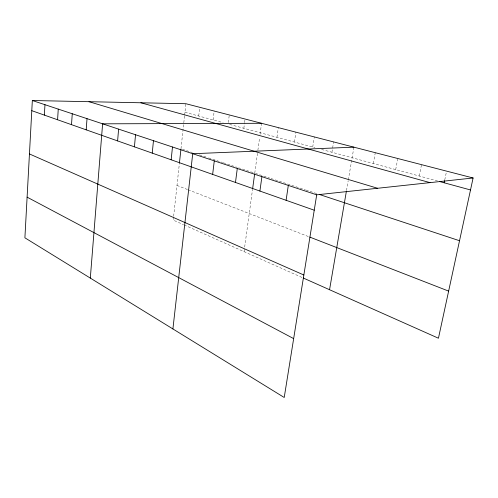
<?xml version="1.0" encoding="UTF-8"?>
<svg xmlns="http://www.w3.org/2000/svg" width="498" height="498" viewBox="0 0 498 498"><rect width="100%" height="100%" fill="white"/><g stroke="black" fill="none" stroke-linecap="round" stroke-linejoin="round"><path stroke-width="0.37" stroke-dasharray="2.49 1.87" d="M173.559 217.01L173.223 220.091L183.494 224.666M173.64 216.244L179.317 164.054M180.973 148.784L184.534 116.071M184.615 115.306L185.872 103.715M198.733 116.015L199.729 107.294M213.119 119.931L214.177 111.035M228.333 122.502L229.273 114.938M243.839 128.291L244.493 123.292M244.586 122.583L245.053 119.016M244.039 251.633L244.562 247.823M244.667 247.064L252.467 189.912M257.46 153.328L254.758 173.142L238.685 167.832M257.877 150.284L259.645 137.33M260.062 134.279L261.562 123.286M276.95 137.299L278.332 127.625M294.418 142.048L295.893 132.163M312.725 147.028L314.306 136.925M331.936 152.257L333.623 141.918M346.508 190.535L348.208 180.625M348.332 179.859L353.922 147.171M373.338 163.518L375.28 152.693M395.692 169.6L397.778 158.507M419.272 176.018L421.507 164.645M444.77 179.871L446.276 172.582M184.945 112.262L223.135 122.657M229.64 124.425L314.941 147.632M321.59 149.444L437.58 180.998M182.399 149.257L192.365 152.544M199.437 154.878L207.193 157.436M208.6 157.903L222.581 162.516M223.316 162.759L237.222 167.353M255.462 173.372L269.648 178.054M271.068 178.527L305.293 189.819M306.009 190.055L316.821 193.629M176.989 185.437L187.46 189.508M188.157 189.782L308.443 236.575M184.179 224.971L302.61 277.722"/><path stroke-width="0.75" d="M473.1 177.985L185.872 103.715L32.339 100.515L24.9 237.814L284.221 397.485L316.703 194.83L473.1 177.985L438.445 338.229L303.294 278.027M44.359 115.106L44.969 104.704M57.581 119.769L58.26 109.112M71.507 124.674L72.26 113.756M86.191 129.847L87.019 118.655M90.312 278.096L102.613 123.828L261.562 123.286M117.603 140.915L118.611 129.131M134.423 146.848L135.537 134.746M152.239 153.123L153.465 140.691M171.144 159.783L172.495 147.003M179.398 163.294L180.892 149.549M172.906 328.948L192.726 153.714L353.922 147.171M212.64 174.406L214.283 160.86M235.479 182.455L237.291 168.492M252.573 189.147L254.652 173.902M259.906 191.064L261.911 176.659M286.095 200.289L288.317 185.412M329.558 289.724L346.378 191.3M444.172 182.791L444.621 180.6M439.778 181.596L470.51 189.956M140.866 102.775L429.992 182.629M88.999 101.698L377.59 188.269M319.704 194.581L459.53 240.733M32.339 100.515L316.703 194.83M31.791 110.674L314.238 210.206M309.849 237.116L448.636 291.106M29.444 153.944L303.848 275.008M27.104 197.152L293.652 338.609"/></g></svg>
